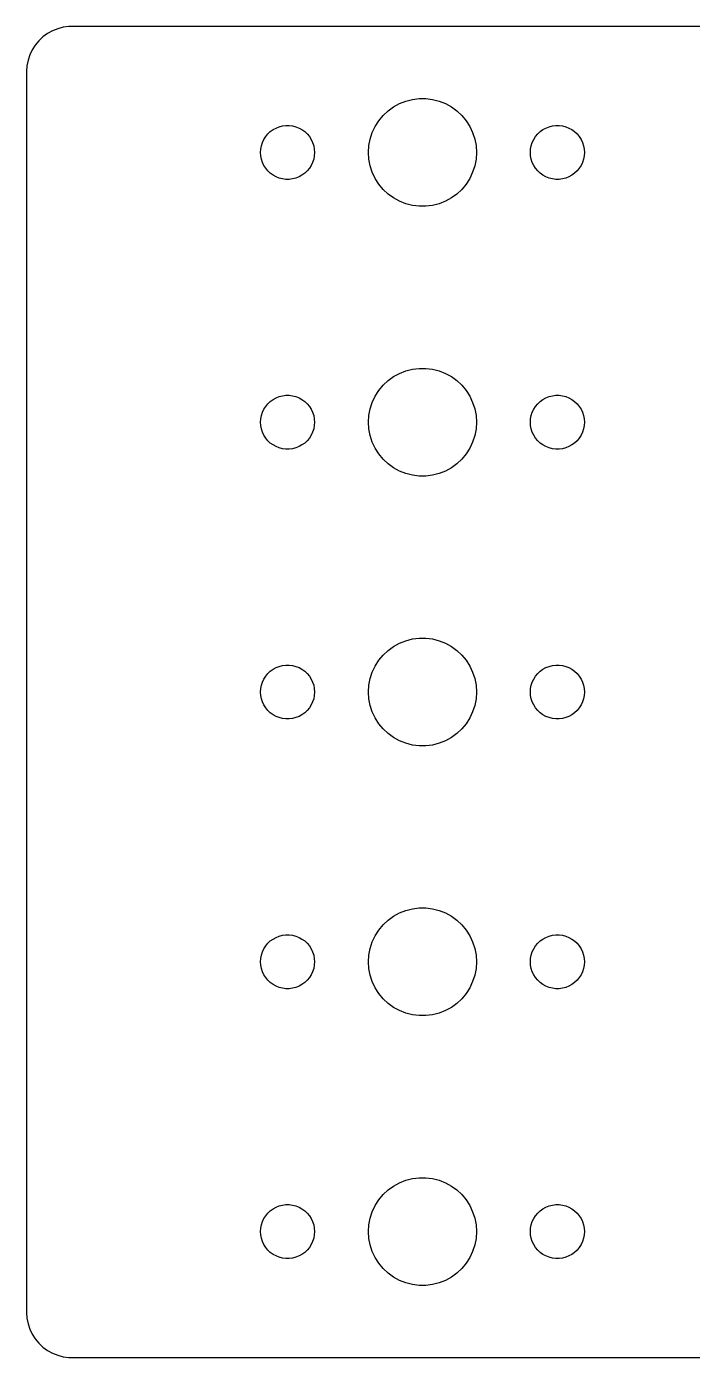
# Model space of a CAD drawing. Header units: metres. Extents: x -37 to 37, y -37 to 289.
# Drawn here: x -37 to 0, y -37 to 37 of the extents above; entities that cross this region are included whole.
import ezdxf

# ---------------------------------------------------------------- set-up
doc = ezdxf.new("R2010")
doc.units = ezdxf.units.M

msp = doc.modelspace()

# ---------------------------------------------------------------- linework, layer by layer
for p, q in [((-34.657, 36.9951), (-34.9684, 36.9557)), ((34.657, 36.9951), (-34.657, 36.9951)), ((-36.0936, 36.4263), (-36.3224, 36.2114)), ((-35.8396, 36.6108), (-36.0936, 36.4263)), ((-35.5644, 36.7621), (-35.8396, 36.6108)), ((-35.2725, 36.8776), (-35.5644, 36.7621)), ((-34.9684, 36.9557), (-35.2725, 36.8776)), ((-36.6908, 35.7044), (-36.8244, 35.4203)), ((-36.5225, 35.9695), (-36.6908, 35.7044)), ((-36.3224, 36.2114), (-36.5225, 35.9695)), ((-36.9803, 34.8133), (-37, 34.5)), ((-36.9214, 35.1217), (-36.9803, 34.8133)), ((-36.8244, 35.4203), (-36.9214, 35.1217)), ((-37, 34.5), (-37, -34.5)), ((-16.6075, 32.533), (-16.2773, 32.7145)), ((-16.2773, 32.7145), (-15.927, 32.8532)), ((-15.927, 32.8532), (-15.5621, 32.9469)), ((-15.5621, 32.9469), (-15.1884, 32.9941)), ((-15.1884, 32.9941), (-14.8116, 32.9941)), ((-14.8116, 32.9941), (-14.4379, 32.9469)), ((-14.4379, 32.9469), (-14.0729, 32.8532)), ((-14.0729, 32.8532), (-13.7227, 32.7145)), ((-13.7227, 32.7145), (-13.3925, 32.533)), ((-17.427, 31.7634), (-17.1869, 32.0536)), ((-17.1869, 32.0536), (-16.9123, 32.3115)), ((-16.9123, 32.3115), (-16.6075, 32.533)), ((-13.3925, 32.533), (-13.0877, 32.3115)), ((-13.0877, 32.3115), (-12.8131, 32.0536)), ((-12.8131, 32.0536), (-12.5729, 31.7634)), ((-23.5934, 31.0268), (-23.4561, 31.1558)), ((-23.4561, 31.1558), (-23.3037, 31.2665)), ((-23.3037, 31.2665), (-23.1387, 31.3572)), ((-23.1387, 31.3572), (-22.9635, 31.4266)), ((-22.9635, 31.4266), (-22.7811, 31.4734)), ((-22.7811, 31.4734), (-22.5942, 31.497)), ((-22.5942, 31.497), (-22.4058, 31.497)), ((-22.4058, 31.497), (-22.2189, 31.4734)), ((-22.2189, 31.4734), (-22.0365, 31.4266)), ((-22.0365, 31.4266), (-21.8613, 31.3572)), ((-21.8613, 31.3572), (-21.6963, 31.2665)), ((-21.6963, 31.2665), (-21.5439, 31.1558)), ((-21.5439, 31.1558), (-21.4065, 31.0268)), ((-17.9057, 30.7461), (-17.7893, 31.1044)), ((-17.7893, 31.1044), (-17.6289, 31.4453)), ((-17.6289, 31.4453), (-17.427, 31.7634)), ((-12.5729, 31.7634), (-12.3711, 31.4453)), ((-12.3711, 31.4453), (-12.2107, 31.1044)), ((-12.2107, 31.1044), (-12.0942, 30.7461)), ((-8.59344, 31.0268), (-8.45613, 31.1558)), ((-8.45613, 31.1558), (-8.30373, 31.2665)), ((-8.30373, 31.2665), (-8.13866, 31.3572)), ((-8.13866, 31.3572), (-7.96352, 31.4266)), ((-7.96352, 31.4266), (-7.78107, 31.4734)), ((-7.78107, 31.4734), (-7.59418, 31.497)), ((-7.59418, 31.497), (-7.40581, 31.497)), ((-7.40581, 31.497), (-7.21892, 31.4734)), ((-7.21892, 31.4734), (-7.03647, 31.4266)), ((-7.03647, 31.4266), (-6.86133, 31.3572)), ((-6.86133, 31.3572), (-6.69626, 31.2665)), ((-6.69626, 31.2665), (-6.54385, 31.1558)), ((-6.54385, 31.1558), (-6.40654, 31.0268)), ((-23.9882, 30.188), (-23.9529, 30.373)), ((-23.9529, 30.373), (-23.8947, 30.5522)), ((-23.8947, 30.5522), (-23.8145, 30.7226)), ((-23.8145, 30.7226), (-23.7135, 30.8817)), ((-23.7135, 30.8817), (-23.5934, 31.0268)), ((-21.4065, 31.0268), (-21.2865, 30.8817)), ((-21.2865, 30.8817), (-21.1855, 30.7226)), ((-21.1855, 30.7226), (-21.1053, 30.5522)), ((-21.1053, 30.5522), (-21.0471, 30.373)), ((-21.0471, 30.373), (-21.0118, 30.188)), ((-18, 30), (-17.9763, 30.376)), ((-17.9763, 30.376), (-17.9057, 30.7461)), ((-12.0942, 30.7461), (-12.0237, 30.376)), ((-12.0237, 30.376), (-12, 30)), ((-8.98816, 30.188), (-8.95287, 30.373)), ((-8.95287, 30.373), (-8.89465, 30.5522)), ((-8.89465, 30.5522), (-8.81445, 30.7226)), ((-8.81445, 30.7226), (-8.71352, 30.8817)), ((-8.71352, 30.8817), (-8.59344, 31.0268)), ((-6.40654, 31.0268), (-6.28647, 30.8817)), ((-6.28647, 30.8817), (-6.18553, 30.7226)), ((-6.18553, 30.7226), (-6.10533, 30.5522)), ((-6.10533, 30.5522), (-6.04712, 30.373)), ((-6.04712, 30.373), (-6.01183, 30.188)), ((-24, 30), (-23.9882, 30.188)), ((-23.9882, 29.812), (-24, 30)), ((-23.9529, 29.627), (-23.9882, 29.812)), ((-23.8947, 29.4478), (-23.9529, 29.627)), ((-21.0471, 29.627), (-21.1053, 29.4478)), ((-21.0118, 29.812), (-21.0471, 29.627)), ((-21.0118, 30.188), (-21, 30)), ((-21, 30), (-21.0118, 29.812)), ((-17.9763, 29.624), (-18, 30)), ((-17.9057, 29.2539), (-17.9763, 29.624)), ((-12.0237, 29.624), (-12.0942, 29.2539)), ((-12, 30), (-12.0237, 29.624)), ((-9, 30), (-8.98816, 30.188)), ((-8.98816, 29.812), (-9, 30)), ((-8.95287, 29.627), (-8.98816, 29.812)), ((-8.89465, 29.4478), (-8.95287, 29.627)), ((-6.04712, 29.627), (-6.10533, 29.4478)), ((-6.01183, 29.812), (-6.04712, 29.627)), ((-6.01183, 30.188), (-6, 30)), ((-6, 30), (-6.01183, 29.812)), ((-23.8145, 29.2774), (-23.8947, 29.4478)), ((-23.7135, 29.1183), (-23.8145, 29.2774)), ((-23.5934, 28.9732), (-23.7135, 29.1183)), ((-23.4561, 28.8442), (-23.5934, 28.9732)), ((-21.4065, 28.9732), (-21.5439, 28.8442)), ((-21.2865, 29.1183), (-21.4065, 28.9732)), ((-21.1855, 29.2774), (-21.2865, 29.1183)), ((-21.1053, 29.4478), (-21.1855, 29.2774)), ((-17.7893, 28.8956), (-17.9057, 29.2539)), ((-17.6289, 28.5547), (-17.7893, 28.8956)), ((-12.2107, 28.8956), (-12.3711, 28.5547)), ((-12.0942, 29.2539), (-12.2107, 28.8956)), ((-8.81445, 29.2774), (-8.89465, 29.4478)), ((-8.71352, 29.1183), (-8.81445, 29.2774)), ((-8.59344, 28.9732), (-8.71352, 29.1183)), ((-8.45613, 28.8442), (-8.59344, 28.9732)), ((-6.40654, 28.9732), (-6.54385, 28.8442)), ((-6.28647, 29.1183), (-6.40654, 28.9732)), ((-6.18553, 29.2774), (-6.28647, 29.1183)), ((-6.10533, 29.4478), (-6.18553, 29.2774)), ((-23.3037, 28.7335), (-23.4561, 28.8442)), ((-23.1387, 28.6428), (-23.3037, 28.7335)), ((-22.9635, 28.5734), (-23.1387, 28.6428)), ((-22.7811, 28.5266), (-22.9635, 28.5734)), ((-22.5942, 28.503), (-22.7811, 28.5266)), ((-22.4058, 28.503), (-22.5942, 28.503)), ((-22.2189, 28.5266), (-22.4058, 28.503)), ((-22.0365, 28.5734), (-22.2189, 28.5266)), ((-21.8613, 28.6428), (-22.0365, 28.5734)), ((-21.6963, 28.7335), (-21.8613, 28.6428)), ((-21.5439, 28.8442), (-21.6963, 28.7335)), ((-17.427, 28.2366), (-17.6289, 28.5547)), ((-17.1869, 27.9464), (-17.427, 28.2366)), ((-12.5729, 28.2366), (-12.8131, 27.9464)), ((-12.3711, 28.5547), (-12.5729, 28.2366)), ((-8.30373, 28.7335), (-8.45613, 28.8442)), ((-8.13866, 28.6428), (-8.30373, 28.7335)), ((-7.96352, 28.5734), (-8.13866, 28.6428)), ((-7.78107, 28.5266), (-7.96352, 28.5734)), ((-7.59418, 28.503), (-7.78107, 28.5266)), ((-7.40581, 28.503), (-7.59418, 28.503)), ((-7.21892, 28.5266), (-7.40581, 28.503)), ((-7.03647, 28.5734), (-7.21892, 28.5266)), ((-6.86133, 28.6428), (-7.03647, 28.5734)), ((-6.69626, 28.7335), (-6.86133, 28.6428)), ((-6.54385, 28.8442), (-6.69626, 28.7335)), ((-16.9123, 27.6885), (-17.1869, 27.9464)), ((-16.6075, 27.467), (-16.9123, 27.6885)), ((-16.2773, 27.2855), (-16.6075, 27.467)), ((-13.3925, 27.467), (-13.7227, 27.2855)), ((-13.0877, 27.6885), (-13.3925, 27.467)), ((-12.8131, 27.9464), (-13.0877, 27.6885)), ((-15.927, 27.1468), (-16.2773, 27.2855)), ((-15.5621, 27.0531), (-15.927, 27.1468)), ((-15.1884, 27.0059), (-15.5621, 27.0531)), ((-14.8116, 27.0059), (-15.1884, 27.0059)), ((-14.4379, 27.0531), (-14.8116, 27.0059)), ((-14.0729, 27.1468), (-14.4379, 27.0531)), ((-13.7227, 27.2855), (-14.0729, 27.1468)), ((-16.2773, 17.7145), (-15.927, 17.8532)), ((-15.927, 17.8532), (-15.5621, 17.9469)), ((-15.5621, 17.9469), (-15.1884, 17.9941)), ((-15.1884, 17.9941), (-14.8116, 17.9941)), ((-14.8116, 17.9941), (-14.4379, 17.9469)), ((-14.4379, 17.9469), (-14.0729, 17.8532)), ((-14.0729, 17.8532), (-13.7227, 17.7145)), ((-17.427, 16.7634), (-17.1869, 17.0536)), ((-17.1869, 17.0536), (-16.9123, 17.3115)), ((-16.9123, 17.3115), (-16.6075, 17.533)), ((-16.6075, 17.533), (-16.2773, 17.7145)), ((-13.7227, 17.7145), (-13.3925, 17.533)), ((-13.3925, 17.533), (-13.0877, 17.3115)), ((-13.0877, 17.3115), (-12.8131, 17.0536)), ((-12.8131, 17.0536), (-12.5729, 16.7634)), ((-23.3037, 16.2665), (-23.1387, 16.3572)), ((-23.1387, 16.3572), (-22.9635, 16.4266)), ((-22.9635, 16.4266), (-22.7811, 16.4734)), ((-22.7811, 16.4734), (-22.5942, 16.497)), ((-22.5942, 16.497), (-22.4058, 16.497)), ((-22.4058, 16.497), (-22.2189, 16.4734)), ((-22.2189, 16.4734), (-22.0365, 16.4266)), ((-22.0365, 16.4266), (-21.8613, 16.3572)), ((-21.8613, 16.3572), (-21.6963, 16.2665)), ((-17.7893, 16.1044), (-17.6289, 16.4453)), ((-17.6289, 16.4453), (-17.427, 16.7634)), ((-12.5729, 16.7634), (-12.3711, 16.4453)), ((-12.3711, 16.4453), (-12.2107, 16.1044)), ((-8.30373, 16.2665), (-8.13866, 16.3572)), ((-8.13866, 16.3572), (-7.96352, 16.4266)), ((-7.96352, 16.4266), (-7.78107, 16.4734)), ((-7.78107, 16.4734), (-7.59418, 16.497)), ((-7.59418, 16.497), (-7.40581, 16.497)), ((-7.40581, 16.497), (-7.21892, 16.4734)), ((-7.21892, 16.4734), (-7.03647, 16.4266)), ((-7.03647, 16.4266), (-6.86133, 16.3572)), ((-6.86133, 16.3572), (-6.69626, 16.2665)), ((-23.9529, 15.373), (-23.8947, 15.5522)), ((-23.8947, 15.5522), (-23.8145, 15.7226)), ((-23.8145, 15.7226), (-23.7135, 15.8817)), ((-23.7135, 15.8817), (-23.5934, 16.0268)), ((-23.5934, 16.0268), (-23.4561, 16.1558)), ((-23.4561, 16.1558), (-23.3037, 16.2665)), ((-21.6963, 16.2665), (-21.5439, 16.1558)), ((-21.5439, 16.1558), (-21.4065, 16.0268)), ((-21.4065, 16.0268), (-21.2865, 15.8817)), ((-21.2865, 15.8817), (-21.1855, 15.7226)), ((-21.1855, 15.7226), (-21.1053, 15.5522)), ((-21.1053, 15.5522), (-21.0471, 15.373)), ((-17.9763, 15.376), (-17.9057, 15.7461)), ((-17.9057, 15.7461), (-17.7893, 16.1044)), ((-12.2107, 16.1044), (-12.0942, 15.7461)), ((-12.0942, 15.7461), (-12.0237, 15.376)), ((-8.95287, 15.373), (-8.89465, 15.5522)), ((-8.89465, 15.5522), (-8.81445, 15.7226)), ((-8.81445, 15.7226), (-8.71352, 15.8817)), ((-8.71352, 15.8817), (-8.59344, 16.0268)), ((-8.59344, 16.0268), (-8.45613, 16.1558)), ((-8.45613, 16.1558), (-8.30373, 16.2665)), ((-6.69626, 16.2665), (-6.54385, 16.1558)), ((-6.54385, 16.1558), (-6.40654, 16.0268)), ((-6.40654, 16.0268), (-6.28647, 15.8817)), ((-6.28647, 15.8817), (-6.18553, 15.7226)), ((-6.18553, 15.7226), (-6.10533, 15.5522)), ((-6.10533, 15.5522), (-6.04712, 15.373)), ((-24, 15), (-23.9882, 15.188)), ((-23.9882, 14.812), (-24, 15)), ((-23.9882, 15.188), (-23.9529, 15.373)), ((-23.9529, 14.627), (-23.9882, 14.812)), ((-21.0471, 15.373), (-21.0118, 15.188)), ((-21.0118, 14.812), (-21.0471, 14.627)), ((-21.0118, 15.188), (-21, 15)), ((-21, 15), (-21.0118, 14.812)), ((-18, 15), (-17.9763, 15.376)), ((-17.9763, 14.624), (-18, 15)), ((-12.0237, 15.376), (-12, 15)), ((-12, 15), (-12.0237, 14.624)), ((-9, 15), (-8.98816, 15.188)), ((-8.98816, 14.812), (-9, 15)), ((-8.98816, 15.188), (-8.95287, 15.373)), ((-8.95287, 14.627), (-8.98816, 14.812)), ((-6.04712, 15.373), (-6.01183, 15.188)), ((-6.01183, 14.812), (-6.04712, 14.627)), ((-6.01183, 15.188), (-6, 15)), ((-6, 15), (-6.01183, 14.812)), ((-23.8947, 14.4478), (-23.9529, 14.627)), ((-23.8145, 14.2774), (-23.8947, 14.4478)), ((-23.7135, 14.1183), (-23.8145, 14.2774)), ((-23.5934, 13.9732), (-23.7135, 14.1183)), ((-21.2865, 14.1183), (-21.4065, 13.9732)), ((-21.1855, 14.2774), (-21.2865, 14.1183)), ((-21.1053, 14.4478), (-21.1855, 14.2774)), ((-21.0471, 14.627), (-21.1053, 14.4478)), ((-17.9057, 14.2539), (-17.9763, 14.624)), ((-17.7893, 13.8956), (-17.9057, 14.2539)), ((-12.0942, 14.2539), (-12.2107, 13.8956)), ((-12.0237, 14.624), (-12.0942, 14.2539)), ((-8.89465, 14.4478), (-8.95287, 14.627)), ((-8.81445, 14.2774), (-8.89465, 14.4478)), ((-8.71352, 14.1183), (-8.81445, 14.2774)), ((-8.59344, 13.9732), (-8.71352, 14.1183)), ((-6.28647, 14.1183), (-6.40654, 13.9732)), ((-6.18553, 14.2774), (-6.28647, 14.1183)), ((-6.10533, 14.4478), (-6.18553, 14.2774)), ((-6.04712, 14.627), (-6.10533, 14.4478)), ((-23.4561, 13.8442), (-23.5934, 13.9732)), ((-23.3037, 13.7335), (-23.4561, 13.8442)), ((-23.1387, 13.6427), (-23.3037, 13.7335)), ((-22.9635, 13.5734), (-23.1387, 13.6427)), ((-22.7811, 13.5266), (-22.9635, 13.5734)), ((-22.5942, 13.503), (-22.7811, 13.5266)), ((-22.4058, 13.503), (-22.5942, 13.503)), ((-22.2189, 13.5266), (-22.4058, 13.503)), ((-22.0365, 13.5734), (-22.2189, 13.5266)), ((-21.8613, 13.6427), (-22.0365, 13.5734)), ((-21.6963, 13.7335), (-21.8613, 13.6427)), ((-21.5439, 13.8442), (-21.6963, 13.7335)), ((-21.4065, 13.9732), (-21.5439, 13.8442)), ((-17.6289, 13.5547), (-17.7893, 13.8956)), ((-17.427, 13.2366), (-17.6289, 13.5547)), ((-12.3711, 13.5547), (-12.5729, 13.2366)), ((-12.2107, 13.8956), (-12.3711, 13.5547)), ((-8.45613, 13.8442), (-8.59344, 13.9732)), ((-8.30373, 13.7335), (-8.45613, 13.8442)), ((-8.13866, 13.6427), (-8.30373, 13.7335)), ((-7.96352, 13.5734), (-8.13866, 13.6427)), ((-7.78107, 13.5266), (-7.96352, 13.5734)), ((-7.59418, 13.503), (-7.78107, 13.5266)), ((-7.40581, 13.503), (-7.59418, 13.503)), ((-7.21892, 13.5266), (-7.40581, 13.503)), ((-7.03647, 13.5734), (-7.21892, 13.5266)), ((-6.86133, 13.6427), (-7.03647, 13.5734)), ((-6.69626, 13.7335), (-6.86133, 13.6427)), ((-6.54385, 13.8442), (-6.69626, 13.7335)), ((-6.40654, 13.9732), (-6.54385, 13.8442)), ((-17.1869, 12.9464), (-17.427, 13.2366)), ((-16.9123, 12.6884), (-17.1869, 12.9464)), ((-16.6075, 12.467), (-16.9123, 12.6884)), ((-13.0877, 12.6884), (-13.3925, 12.467)), ((-12.8131, 12.9464), (-13.0877, 12.6884)), ((-12.5729, 13.2366), (-12.8131, 12.9464)), ((-16.2773, 12.2855), (-16.6075, 12.467)), ((-15.927, 12.1468), (-16.2773, 12.2855)), ((-15.5621, 12.0531), (-15.927, 12.1468)), ((-15.1884, 12.0059), (-15.5621, 12.0531)), ((-14.8116, 12.0059), (-15.1884, 12.0059)), ((-14.4379, 12.0531), (-14.8116, 12.0059)), ((-14.0729, 12.1468), (-14.4379, 12.0531)), ((-13.7227, 12.2855), (-14.0729, 12.1468)), ((-13.3925, 12.467), (-13.7227, 12.2855)), ((-15.5621, 2.94685), (-15.1884, 2.99408)), ((-15.1884, 2.99408), (-14.8116, 2.99408)), ((-14.8116, 2.99408), (-14.4379, 2.94685)), ((-17.1869, 2.05363), (-16.9123, 2.31154)), ((-16.9123, 2.31154), (-16.6075, 2.53297)), ((-16.6075, 2.53297), (-16.2773, 2.71448)), ((-16.2773, 2.71448), (-15.927, 2.85316)), ((-15.927, 2.85316), (-15.5621, 2.94685)), ((-14.4379, 2.94685), (-14.0729, 2.85316)), ((-14.0729, 2.85316), (-13.7227, 2.71448)), ((-13.7227, 2.71448), (-13.3925, 2.53297)), ((-13.3925, 2.53297), (-13.0877, 2.31154)), ((-13.0877, 2.31154), (-12.8131, 2.05363)), ((-22.7811, 1.47342), (-22.5942, 1.49704)), ((-22.5942, 1.49704), (-22.4058, 1.49704)), ((-22.4058, 1.49704), (-22.2189, 1.47342)), ((-17.6289, 1.44525), (-17.427, 1.76335)), ((-17.427, 1.76335), (-17.1869, 2.05363)), ((-12.8131, 2.05363), (-12.5729, 1.76335)), ((-12.5729, 1.76335), (-12.3711, 1.44525)), ((-7.78107, 1.47342), (-7.59418, 1.49704)), ((-7.59418, 1.49704), (-7.40581, 1.49704)), ((-7.40581, 1.49704), (-7.21892, 1.47342)), ((-23.8145, 0.72263), (-23.7135, 0.88167)), ((-23.7135, 0.88167), (-23.5934, 1.02681)), ((-23.5934, 1.02681), (-23.4561, 1.15576)), ((-23.4561, 1.15576), (-23.3037, 1.26648)), ((-23.3037, 1.26648), (-23.1387, 1.35724)), ((-23.1387, 1.35724), (-22.9635, 1.42657)), ((-22.9635, 1.42657), (-22.7811, 1.47342)), ((-22.2189, 1.47342), (-22.0365, 1.42657)), ((-22.0365, 1.42657), (-21.8613, 1.35724)), ((-21.8613, 1.35724), (-21.6963, 1.26648)), ((-21.6963, 1.26648), (-21.5439, 1.15576)), ((-21.5439, 1.15576), (-21.4065, 1.02681)), ((-21.4065, 1.02681), (-21.2865, 0.88167)), ((-21.2865, 0.88167), (-21.1855, 0.72263)), ((-17.9763, 0.37599), (-17.9057, 0.74606)), ((-17.9057, 0.74606), (-17.7893, 1.10437)), ((-17.7893, 1.10437), (-17.6289, 1.44525)), ((-12.3711, 1.44525), (-12.2107, 1.10437)), ((-12.2107, 1.10437), (-12.0942, 0.74606)), ((-12.0942, 0.74606), (-12.0237, 0.37599)), ((-8.81445, 0.72263), (-8.71352, 0.88167)), ((-8.71352, 0.88167), (-8.59344, 1.02681)), ((-8.59344, 1.02681), (-8.45613, 1.15576)), ((-8.45613, 1.15576), (-8.30373, 1.26648)), ((-8.30373, 1.26648), (-8.13866, 1.35724)), ((-8.13866, 1.35724), (-7.96352, 1.42657)), ((-7.96352, 1.42657), (-7.78107, 1.47342)), ((-7.21892, 1.47342), (-7.03647, 1.42657)), ((-7.03647, 1.42657), (-6.86133, 1.35724)), ((-6.86133, 1.35724), (-6.69626, 1.26648)), ((-6.69626, 1.26648), (-6.54385, 1.15576)), ((-6.54385, 1.15576), (-6.40654, 1.02681)), ((-6.40654, 1.02681), (-6.28647, 0.88167)), ((-6.28647, 0.88167), (-6.18553, 0.72263)), ((-24, 0), (-23.9882, 0.18799)), ((-23.9882, -0.18799), (-24, 0)), ((-23.9882, 0.18799), (-23.9529, 0.37303)), ((-23.9529, 0.37303), (-23.8947, 0.55219)), ((-23.8947, 0.55219), (-23.8145, 0.72263)), ((-21.1855, 0.72263), (-21.1053, 0.55219)), ((-21.1053, 0.55219), (-21.0471, 0.37303)), ((-21.0471, 0.37303), (-21.0118, 0.18799)), ((-21.0118, 0.18799), (-21, 0)), ((-21, 0), (-21.0118, -0.18799)), ((-18, 0), (-17.9763, 0.37599)), ((-17.9763, -0.37599), (-18, 0)), ((-12.0237, 0.37599), (-12, 0)), ((-12, 0), (-12.0237, -0.37599)), ((-9, 0), (-8.98816, 0.18799)), ((-8.98816, -0.18799), (-9, 0)), ((-8.98816, 0.18799), (-8.95287, 0.37303)), ((-8.95287, 0.37303), (-8.89465, 0.55219)), ((-8.89465, 0.55219), (-8.81445, 0.72263)), ((-6.18553, 0.72263), (-6.10533, 0.55219)), ((-6.10533, 0.55219), (-6.04712, 0.37303)), ((-6.04712, 0.37303), (-6.01183, 0.18799)), ((-6.01183, 0.18799), (-6, 0)), ((-6, 0), (-6.01183, -0.18799)), ((-23.9529, -0.37303), (-23.9882, -0.18799)), ((-23.8947, -0.55219), (-23.9529, -0.37303)), ((-23.8145, -0.72263), (-23.8947, -0.55219)), ((-23.7135, -0.88167), (-23.8145, -0.72263)), ((-21.1855, -0.72263), (-21.2865, -0.88167)), ((-21.1053, -0.55219), (-21.1855, -0.72263)), ((-21.0471, -0.37303), (-21.1053, -0.55219)), ((-21.0118, -0.18799), (-21.0471, -0.37303)), ((-17.9057, -0.74606), (-17.9763, -0.37599)), ((-12.0237, -0.37599), (-12.0942, -0.74606)), ((-8.95287, -0.37303), (-8.98816, -0.18799)), ((-8.89465, -0.55219), (-8.95287, -0.37303)), ((-8.81445, -0.72263), (-8.89465, -0.55219)), ((-8.71352, -0.88167), (-8.81445, -0.72263)), ((-6.18553, -0.72263), (-6.28647, -0.88167)), ((-6.10533, -0.55219), (-6.18553, -0.72263)), ((-6.04712, -0.37303), (-6.10533, -0.55219)), ((-6.01183, -0.18799), (-6.04712, -0.37303)), ((-23.5934, -1.02681), (-23.7135, -0.88167)), ((-23.4561, -1.15576), (-23.5934, -1.02681)), ((-23.3037, -1.26648), (-23.4561, -1.15576)), ((-23.1387, -1.35724), (-23.3037, -1.26648)), ((-22.9635, -1.42657), (-23.1387, -1.35724)), ((-22.7811, -1.47342), (-22.9635, -1.42657)), ((-22.5942, -1.49704), (-22.7811, -1.47342)), ((-22.2189, -1.47342), (-22.4058, -1.49704)), ((-22.0365, -1.42657), (-22.2189, -1.47342)), ((-21.8613, -1.35724), (-22.0365, -1.42657)), ((-21.6963, -1.26648), (-21.8613, -1.35724)), ((-21.5439, -1.15576), (-21.6963, -1.26648)), ((-21.4065, -1.02681), (-21.5439, -1.15576)), ((-21.2865, -0.88167), (-21.4065, -1.02681)), ((-17.7893, -1.10437), (-17.9057, -0.74606)), ((-17.6289, -1.44525), (-17.7893, -1.10437)), ((-17.427, -1.76335), (-17.6289, -1.44525)), ((-12.3711, -1.44525), (-12.5729, -1.76335)), ((-12.2107, -1.10437), (-12.3711, -1.44525)), ((-12.0942, -0.74606), (-12.2107, -1.10437)), ((-8.59344, -1.02681), (-8.71352, -0.88167)), ((-8.45613, -1.15576), (-8.59344, -1.02681)), ((-8.30373, -1.26648), (-8.45613, -1.15576)), ((-8.13866, -1.35724), (-8.30373, -1.26648)), ((-7.96352, -1.42657), (-8.13866, -1.35724)), ((-7.78107, -1.47342), (-7.96352, -1.42657)), ((-7.59418, -1.49704), (-7.78107, -1.47342)), ((-7.21892, -1.47342), (-7.40581, -1.49704)), ((-7.03647, -1.42657), (-7.21892, -1.47342)), ((-6.86133, -1.35724), (-7.03647, -1.42657)), ((-6.69626, -1.26648), (-6.86133, -1.35724)), ((-6.54385, -1.15576), (-6.69626, -1.26648)), ((-6.40654, -1.02681), (-6.54385, -1.15576)), ((-6.28647, -0.88167), (-6.40654, -1.02681)), ((-22.4058, -1.49704), (-22.5942, -1.49704)), ((-17.1869, -2.05363), (-17.427, -1.76335)), ((-16.9123, -2.31154), (-17.1869, -2.05363)), ((-12.8131, -2.05363), (-13.0877, -2.31154)), ((-12.5729, -1.76335), (-12.8131, -2.05363)), ((-7.40581, -1.49704), (-7.59418, -1.49704)), ((-16.6075, -2.53297), (-16.9123, -2.31154)), ((-16.2773, -2.71448), (-16.6075, -2.53297)), ((-15.927, -2.85316), (-16.2773, -2.71448)), ((-15.5621, -2.94685), (-15.927, -2.85316)), ((-15.1884, -2.99408), (-15.5621, -2.94685)), ((-14.4379, -2.94685), (-14.8116, -2.99408)), ((-14.0729, -2.85316), (-14.4379, -2.94685)), ((-13.7227, -2.71448), (-14.0729, -2.85316)), ((-13.3925, -2.53297), (-13.7227, -2.71448)), ((-13.0877, -2.31154), (-13.3925, -2.53297)), ((-14.8116, -2.99408), (-15.1884, -2.99408)), ((-16.9123, -12.6884), (-16.6075, -12.467)), ((-16.6075, -12.467), (-16.2773, -12.2855)), ((-16.2773, -12.2855), (-15.927, -12.1468)), ((-15.927, -12.1468), (-15.5621, -12.0531)), ((-15.5621, -12.0531), (-15.1884, -12.0059)), ((-15.1884, -12.0059), (-14.8116, -12.0059)), ((-14.8116, -12.0059), (-14.4379, -12.0531)), ((-14.4379, -12.0531), (-14.0729, -12.1468)), ((-14.0729, -12.1468), (-13.7227, -12.2855)), ((-13.7227, -12.2855), (-13.3925, -12.467)), ((-13.3925, -12.467), (-13.0877, -12.6884)), ((-17.6289, -13.5547), (-17.427, -13.2366)), ((-17.427, -13.2366), (-17.1869, -12.9464)), ((-17.1869, -12.9464), (-16.9123, -12.6884)), ((-13.0877, -12.6884), (-12.8131, -12.9464)), ((-12.8131, -12.9464), (-12.5729, -13.2366)), ((-12.5729, -13.2366), (-12.3711, -13.5547)), ((-23.7135, -14.1183), (-23.5934, -13.9732)), ((-23.5934, -13.9732), (-23.4561, -13.8442)), ((-23.4561, -13.8442), (-23.3037, -13.7335)), ((-23.3037, -13.7335), (-23.1387, -13.6427)), ((-23.1387, -13.6427), (-22.9635, -13.5734)), ((-22.9635, -13.5734), (-22.7811, -13.5266)), ((-22.7811, -13.5266), (-22.5942, -13.503)), ((-22.5942, -13.503), (-22.4058, -13.503)), ((-22.4058, -13.503), (-22.2189, -13.5266)), ((-22.2189, -13.5266), (-22.0365, -13.5734)), ((-22.0365, -13.5734), (-21.8613, -13.6427)), ((-21.8613, -13.6427), (-21.6963, -13.7335)), ((-21.6963, -13.7335), (-21.5439, -13.8442)), ((-21.5439, -13.8442), (-21.4065, -13.9732)), ((-21.4065, -13.9732), (-21.2865, -14.1183)), ((-17.9057, -14.2539), (-17.7893, -13.8956)), ((-17.7893, -13.8956), (-17.6289, -13.5547)), ((-12.3711, -13.5547), (-12.2107, -13.8956)), ((-12.2107, -13.8956), (-12.0942, -14.2539)), ((-8.71352, -14.1183), (-8.59344, -13.9732)), ((-8.59344, -13.9732), (-8.45613, -13.8442)), ((-8.45613, -13.8442), (-8.30373, -13.7335)), ((-8.30373, -13.7335), (-8.13866, -13.6427)), ((-8.13866, -13.6427), (-7.96352, -13.5734)), ((-7.96352, -13.5734), (-7.78107, -13.5266)), ((-7.78107, -13.5266), (-7.59418, -13.503)), ((-7.59418, -13.503), (-7.40581, -13.503)), ((-7.40581, -13.503), (-7.21892, -13.5266)), ((-7.21892, -13.5266), (-7.03647, -13.5734)), ((-7.03647, -13.5734), (-6.86133, -13.6427)), ((-6.86133, -13.6427), (-6.69626, -13.7335)), ((-6.69626, -13.7335), (-6.54385, -13.8442)), ((-6.54385, -13.8442), (-6.40654, -13.9732)), ((-6.40654, -13.9732), (-6.28647, -14.1183)), ((-23.9882, -14.812), (-23.9529, -14.627)), ((-23.9529, -14.627), (-23.8947, -14.4478)), ((-23.8947, -14.4478), (-23.8145, -14.2774)), ((-23.8145, -14.2774), (-23.7135, -14.1183)), ((-21.2865, -14.1183), (-21.1855, -14.2774)), ((-21.1855, -14.2774), (-21.1053, -14.4478)), ((-21.1053, -14.4478), (-21.0471, -14.627)), ((-21.0471, -14.627), (-21.0118, -14.812)), ((-18, -15), (-17.9763, -14.624)), ((-17.9763, -14.624), (-17.9057, -14.2539)), ((-12.0942, -14.2539), (-12.0237, -14.624)), ((-12.0237, -14.624), (-12, -15)), ((-8.98816, -14.812), (-8.95287, -14.627)), ((-8.95287, -14.627), (-8.89465, -14.4478)), ((-8.89465, -14.4478), (-8.81445, -14.2774)), ((-8.81445, -14.2774), (-8.71352, -14.1183)), ((-6.28647, -14.1183), (-6.18553, -14.2774)), ((-6.18553, -14.2774), (-6.10533, -14.4478)), ((-6.10533, -14.4478), (-6.04712, -14.627)), ((-6.04712, -14.627), (-6.01183, -14.812)), ((-24, -15), (-23.9882, -14.812)), ((-23.9882, -15.188), (-24, -15)), ((-23.9529, -15.373), (-23.9882, -15.188)), ((-23.8947, -15.5522), (-23.9529, -15.373)), ((-21.0471, -15.373), (-21.1053, -15.5522)), ((-21.0118, -15.188), (-21.0471, -15.373)), ((-21.0118, -14.812), (-21, -15)), ((-21, -15), (-21.0118, -15.188)), ((-17.9763, -15.376), (-18, -15)), ((-17.9057, -15.7461), (-17.9763, -15.376)), ((-12.0237, -15.376), (-12.0942, -15.7461)), ((-12, -15), (-12.0237, -15.376)), ((-9, -15), (-8.98816, -14.812)), ((-8.98816, -15.188), (-9, -15)), ((-8.95287, -15.373), (-8.98816, -15.188)), ((-8.89465, -15.5522), (-8.95287, -15.373)), ((-6.04712, -15.373), (-6.10533, -15.5522)), ((-6.01183, -15.188), (-6.04712, -15.373)), ((-6.01183, -14.812), (-6, -15)), ((-6, -15), (-6.01183, -15.188)), ((-23.8145, -15.7226), (-23.8947, -15.5522)), ((-23.7135, -15.8817), (-23.8145, -15.7226)), ((-23.5934, -16.0268), (-23.7135, -15.8817)), ((-23.4561, -16.1558), (-23.5934, -16.0268)), ((-23.3037, -16.2665), (-23.4561, -16.1558)), ((-23.1387, -16.3572), (-23.3037, -16.2665)), ((-21.6963, -16.2665), (-21.8613, -16.3572)), ((-21.5439, -16.1558), (-21.6963, -16.2665)), ((-21.4065, -16.0268), (-21.5439, -16.1558)), ((-21.2865, -15.8817), (-21.4065, -16.0268)), ((-21.1855, -15.7226), (-21.2865, -15.8817)), ((-21.1053, -15.5522), (-21.1855, -15.7226)), ((-17.7893, -16.1044), (-17.9057, -15.7461)), ((-17.6289, -16.4453), (-17.7893, -16.1044)), ((-12.2107, -16.1044), (-12.3711, -16.4453)), ((-12.0942, -15.7461), (-12.2107, -16.1044)), ((-8.81445, -15.7226), (-8.89465, -15.5522)), ((-8.71352, -15.8817), (-8.81445, -15.7226)), ((-8.59344, -16.0268), (-8.71352, -15.8817)), ((-8.45613, -16.1558), (-8.59344, -16.0268)), ((-8.30373, -16.2665), (-8.45613, -16.1558)), ((-8.13866, -16.3572), (-8.30373, -16.2665)), ((-6.69626, -16.2665), (-6.86133, -16.3572)), ((-6.54385, -16.1558), (-6.69626, -16.2665)), ((-6.40654, -16.0268), (-6.54385, -16.1558)), ((-6.28647, -15.8817), (-6.40654, -16.0268)), ((-6.18553, -15.7226), (-6.28647, -15.8817)), ((-6.10533, -15.5522), (-6.18553, -15.7226)), ((-22.9635, -16.4266), (-23.1387, -16.3572)), ((-22.7811, -16.4734), (-22.9635, -16.4266)), ((-22.5942, -16.497), (-22.7811, -16.4734)), ((-22.4058, -16.497), (-22.5942, -16.497)), ((-22.2189, -16.4734), (-22.4058, -16.497)), ((-22.0365, -16.4266), (-22.2189, -16.4734)), ((-21.8613, -16.3572), (-22.0365, -16.4266)), ((-17.427, -16.7634), (-17.6289, -16.4453)), ((-17.1869, -17.0536), (-17.427, -16.7634)), ((-12.5729, -16.7634), (-12.8131, -17.0536)), ((-12.3711, -16.4453), (-12.5729, -16.7634)), ((-7.96352, -16.4266), (-8.13866, -16.3572)), ((-7.78107, -16.4734), (-7.96352, -16.4266)), ((-7.59418, -16.497), (-7.78107, -16.4734)), ((-7.40581, -16.497), (-7.59418, -16.497)), ((-7.21892, -16.4734), (-7.40581, -16.497)), ((-7.03647, -16.4266), (-7.21892, -16.4734)), ((-6.86133, -16.3572), (-7.03647, -16.4266)), ((-16.9123, -17.3115), (-17.1869, -17.0536)), ((-16.6075, -17.533), (-16.9123, -17.3115)), ((-16.2773, -17.7145), (-16.6075, -17.533)), ((-15.927, -17.8532), (-16.2773, -17.7145)), ((-13.7227, -17.7145), (-14.0729, -17.8532)), ((-13.3925, -17.533), (-13.7227, -17.7145)), ((-13.0877, -17.3115), (-13.3925, -17.533)), ((-12.8131, -17.0536), (-13.0877, -17.3115)), ((-15.5621, -17.9469), (-15.927, -17.8532)), ((-15.1884, -17.9941), (-15.5621, -17.9469)), ((-14.8116, -17.9941), (-15.1884, -17.9941)), ((-14.4379, -17.9469), (-14.8116, -17.9941)), ((-14.0729, -17.8532), (-14.4379, -17.9469)), ((-16.6075, -27.467), (-16.2773, -27.2855)), ((-16.2773, -27.2855), (-15.927, -27.1468)), ((-15.927, -27.1468), (-15.5621, -27.0531)), ((-15.5621, -27.0531), (-15.1884, -27.0059)), ((-15.1884, -27.0059), (-14.8116, -27.0059)), ((-14.8116, -27.0059), (-14.4379, -27.0531)), ((-14.4379, -27.0531), (-14.0729, -27.1468)), ((-14.0729, -27.1468), (-13.7227, -27.2855)), ((-13.7227, -27.2855), (-13.3925, -27.467)), ((-17.427, -28.2366), (-17.1869, -27.9464)), ((-17.1869, -27.9464), (-16.9123, -27.6885)), ((-16.9123, -27.6885), (-16.6075, -27.467)), ((-13.3925, -27.467), (-13.0877, -27.6885)), ((-13.0877, -27.6885), (-12.8131, -27.9464)), ((-12.8131, -27.9464), (-12.5729, -28.2366)), ((-23.5934, -28.9732), (-23.4561, -28.8442)), ((-23.4561, -28.8442), (-23.3037, -28.7335)), ((-23.3037, -28.7335), (-23.1387, -28.6428)), ((-23.1387, -28.6428), (-22.9635, -28.5734)), ((-22.9635, -28.5734), (-22.7811, -28.5266)), ((-22.7811, -28.5266), (-22.5942, -28.503)), ((-22.5942, -28.503), (-22.4058, -28.503)), ((-22.4058, -28.503), (-22.2189, -28.5266)), ((-22.2189, -28.5266), (-22.0365, -28.5734)), ((-22.0365, -28.5734), (-21.8613, -28.6428)), ((-21.8613, -28.6428), (-21.6963, -28.7335)), ((-21.6963, -28.7335), (-21.5439, -28.8442)), ((-21.5439, -28.8442), (-21.4065, -28.9732)), ((-17.7893, -28.8956), (-17.6289, -28.5547)), ((-17.6289, -28.5547), (-17.427, -28.2366)), ((-12.5729, -28.2366), (-12.3711, -28.5547)), ((-12.3711, -28.5547), (-12.2107, -28.8956)), ((-8.59344, -28.9732), (-8.45613, -28.8442)), ((-8.45613, -28.8442), (-8.30373, -28.7335)), ((-8.30373, -28.7335), (-8.13866, -28.6428)), ((-8.13866, -28.6428), (-7.96352, -28.5734)), ((-7.96352, -28.5734), (-7.78107, -28.5266)), ((-7.78107, -28.5266), (-7.59418, -28.503)), ((-7.59418, -28.503), (-7.40581, -28.503)), ((-7.40581, -28.503), (-7.21892, -28.5266)), ((-7.21892, -28.5266), (-7.03647, -28.5734)), ((-7.03647, -28.5734), (-6.86133, -28.6428)), ((-6.86133, -28.6428), (-6.69626, -28.7335)), ((-6.69626, -28.7335), (-6.54385, -28.8442)), ((-6.54385, -28.8442), (-6.40654, -28.9732)), ((-23.9529, -29.627), (-23.8947, -29.4478)), ((-23.8947, -29.4478), (-23.8145, -29.2774)), ((-23.8145, -29.2774), (-23.7135, -29.1183)), ((-23.7135, -29.1183), (-23.5934, -28.9732)), ((-21.4065, -28.9732), (-21.2865, -29.1183)), ((-21.2865, -29.1183), (-21.1855, -29.2774)), ((-21.1855, -29.2774), (-21.1053, -29.4478)), ((-21.1053, -29.4478), (-21.0471, -29.627)), ((-17.9763, -29.624), (-17.9057, -29.2539)), ((-17.9057, -29.2539), (-17.7893, -28.8956)), ((-12.2107, -28.8956), (-12.0942, -29.2539)), ((-12.0942, -29.2539), (-12.0237, -29.624)), ((-8.95287, -29.627), (-8.89465, -29.4478)), ((-8.89465, -29.4478), (-8.81445, -29.2774)), ((-8.81445, -29.2774), (-8.71352, -29.1183)), ((-8.71352, -29.1183), (-8.59344, -28.9732)), ((-6.40654, -28.9732), (-6.28647, -29.1183)), ((-6.28647, -29.1183), (-6.18553, -29.2774)), ((-6.18553, -29.2774), (-6.10533, -29.4478)), ((-6.10533, -29.4478), (-6.04712, -29.627)), ((-24, -30), (-23.9882, -29.812)), ((-23.9882, -30.188), (-24, -30)), ((-23.9882, -29.812), (-23.9529, -29.627)), ((-23.9529, -30.373), (-23.9882, -30.188)), ((-21.0471, -29.627), (-21.0118, -29.812)), ((-21.0118, -30.188), (-21.0471, -30.373)), ((-21.0118, -29.812), (-21, -30)), ((-21, -30), (-21.0118, -30.188)), ((-18, -30), (-17.9763, -29.624)), ((-17.9763, -30.376), (-18, -30)), ((-12.0237, -29.624), (-12, -30)), ((-12, -30), (-12.0237, -30.376)), ((-9, -30), (-8.98816, -29.812)), ((-8.98816, -30.188), (-9, -30)), ((-8.98816, -29.812), (-8.95287, -29.627)), ((-8.95287, -30.373), (-8.98816, -30.188)), ((-6.04712, -29.627), (-6.01183, -29.812)), ((-6.01183, -30.188), (-6.04712, -30.373)), ((-6.01183, -29.812), (-6, -30)), ((-6, -30), (-6.01183, -30.188)), ((-23.8947, -30.5522), (-23.9529, -30.373)), ((-23.8145, -30.7226), (-23.8947, -30.5522)), ((-23.7135, -30.8817), (-23.8145, -30.7226)), ((-23.5934, -31.0268), (-23.7135, -30.8817)), ((-23.4561, -31.1558), (-23.5934, -31.0268)), ((-21.4065, -31.0268), (-21.5439, -31.1558)), ((-21.2865, -30.8817), (-21.4065, -31.0268)), ((-21.1855, -30.7226), (-21.2865, -30.8817)), ((-21.1053, -30.5522), (-21.1855, -30.7226)), ((-21.0471, -30.373), (-21.1053, -30.5522)), ((-17.9057, -30.7461), (-17.9763, -30.376)), ((-17.7893, -31.1044), (-17.9057, -30.7461)), ((-12.0942, -30.7461), (-12.2107, -31.1044)), ((-12.0237, -30.376), (-12.0942, -30.7461)), ((-8.89465, -30.5522), (-8.95287, -30.373)), ((-8.81445, -30.7226), (-8.89465, -30.5522)), ((-8.71352, -30.8817), (-8.81445, -30.7226)), ((-8.59344, -31.0268), (-8.71352, -30.8817)), ((-8.45613, -31.1558), (-8.59344, -31.0268)), ((-6.40654, -31.0268), (-6.54385, -31.1558)), ((-6.28647, -30.8817), (-6.40654, -31.0268)), ((-6.18553, -30.7226), (-6.28647, -30.8817)), ((-6.10533, -30.5522), (-6.18553, -30.7226)), ((-6.04712, -30.373), (-6.10533, -30.5522)), ((-23.3037, -31.2665), (-23.4561, -31.1558)), ((-23.1387, -31.3572), (-23.3037, -31.2665)), ((-22.9635, -31.4266), (-23.1387, -31.3572)), ((-22.7811, -31.4734), (-22.9635, -31.4266)), ((-22.5942, -31.497), (-22.7811, -31.4734)), ((-22.4058, -31.497), (-22.5942, -31.497)), ((-22.2189, -31.4734), (-22.4058, -31.497)), ((-22.0365, -31.4266), (-22.2189, -31.4734)), ((-21.8613, -31.3572), (-22.0365, -31.4266)), ((-21.6963, -31.2665), (-21.8613, -31.3572)), ((-21.5439, -31.1558), (-21.6963, -31.2665)), ((-17.6289, -31.4453), (-17.7893, -31.1044)), ((-17.427, -31.7634), (-17.6289, -31.4453)), ((-17.1869, -32.0536), (-17.427, -31.7634)), ((-12.5729, -31.7634), (-12.8131, -32.0536)), ((-12.3711, -31.4453), (-12.5729, -31.7634)), ((-12.2107, -31.1044), (-12.3711, -31.4453)), ((-8.30373, -31.2665), (-8.45613, -31.1558)), ((-8.13866, -31.3572), (-8.30373, -31.2665)), ((-7.96352, -31.4266), (-8.13866, -31.3572)), ((-7.78107, -31.4734), (-7.96352, -31.4266)), ((-7.59418, -31.497), (-7.78107, -31.4734)), ((-7.40581, -31.497), (-7.59418, -31.497)), ((-7.21892, -31.4734), (-7.40581, -31.497)), ((-7.03647, -31.4266), (-7.21892, -31.4734)), ((-6.86133, -31.3572), (-7.03647, -31.4266)), ((-6.69626, -31.2665), (-6.86133, -31.3572)), ((-6.54385, -31.1558), (-6.69626, -31.2665)), ((-16.9123, -32.3115), (-17.1869, -32.0536)), ((-16.6075, -32.533), (-16.9123, -32.3115)), ((-16.2773, -32.7145), (-16.6075, -32.533)), ((-13.3925, -32.533), (-13.7227, -32.7145)), ((-13.0877, -32.3115), (-13.3925, -32.533)), ((-12.8131, -32.0536), (-13.0877, -32.3115)), ((-15.927, -32.8532), (-16.2773, -32.7145)), ((-15.5621, -32.9469), (-15.927, -32.8532)), ((-15.1884, -32.9941), (-15.5621, -32.9469)), ((-14.8116, -32.9941), (-15.1884, -32.9941)), ((-14.4379, -32.9469), (-14.8116, -32.9941)), ((-14.0729, -32.8532), (-14.4379, -32.9469)), ((-13.7227, -32.7145), (-14.0729, -32.8532)), ((-37, -34.5), (-36.9803, -34.8133)), ((-36.9803, -34.8133), (-36.9214, -35.1217)), ((-36.9214, -35.1217), (-36.8244, -35.4203)), ((-36.8244, -35.4203), (-36.6908, -35.7044)), ((-36.6908, -35.7044), (-36.5225, -35.9695)), ((-36.5225, -35.9695), (-36.3224, -36.2114)), ((-36.3224, -36.2114), (-36.0936, -36.4263)), ((-36.0936, -36.4263), (-35.8396, -36.6108)), ((-35.8396, -36.6108), (-35.5644, -36.7621)), ((-35.5644, -36.7621), (-35.2725, -36.8776)), ((-35.2725, -36.8776), (-34.9684, -36.9557)), ((-34.9684, -36.9557), (-34.657, -36.9951)), ((-34.657, -36.9951), (34.657, -36.9951))]:
    msp.add_line(p, q)

doc.saveas('drawing.dxf')
